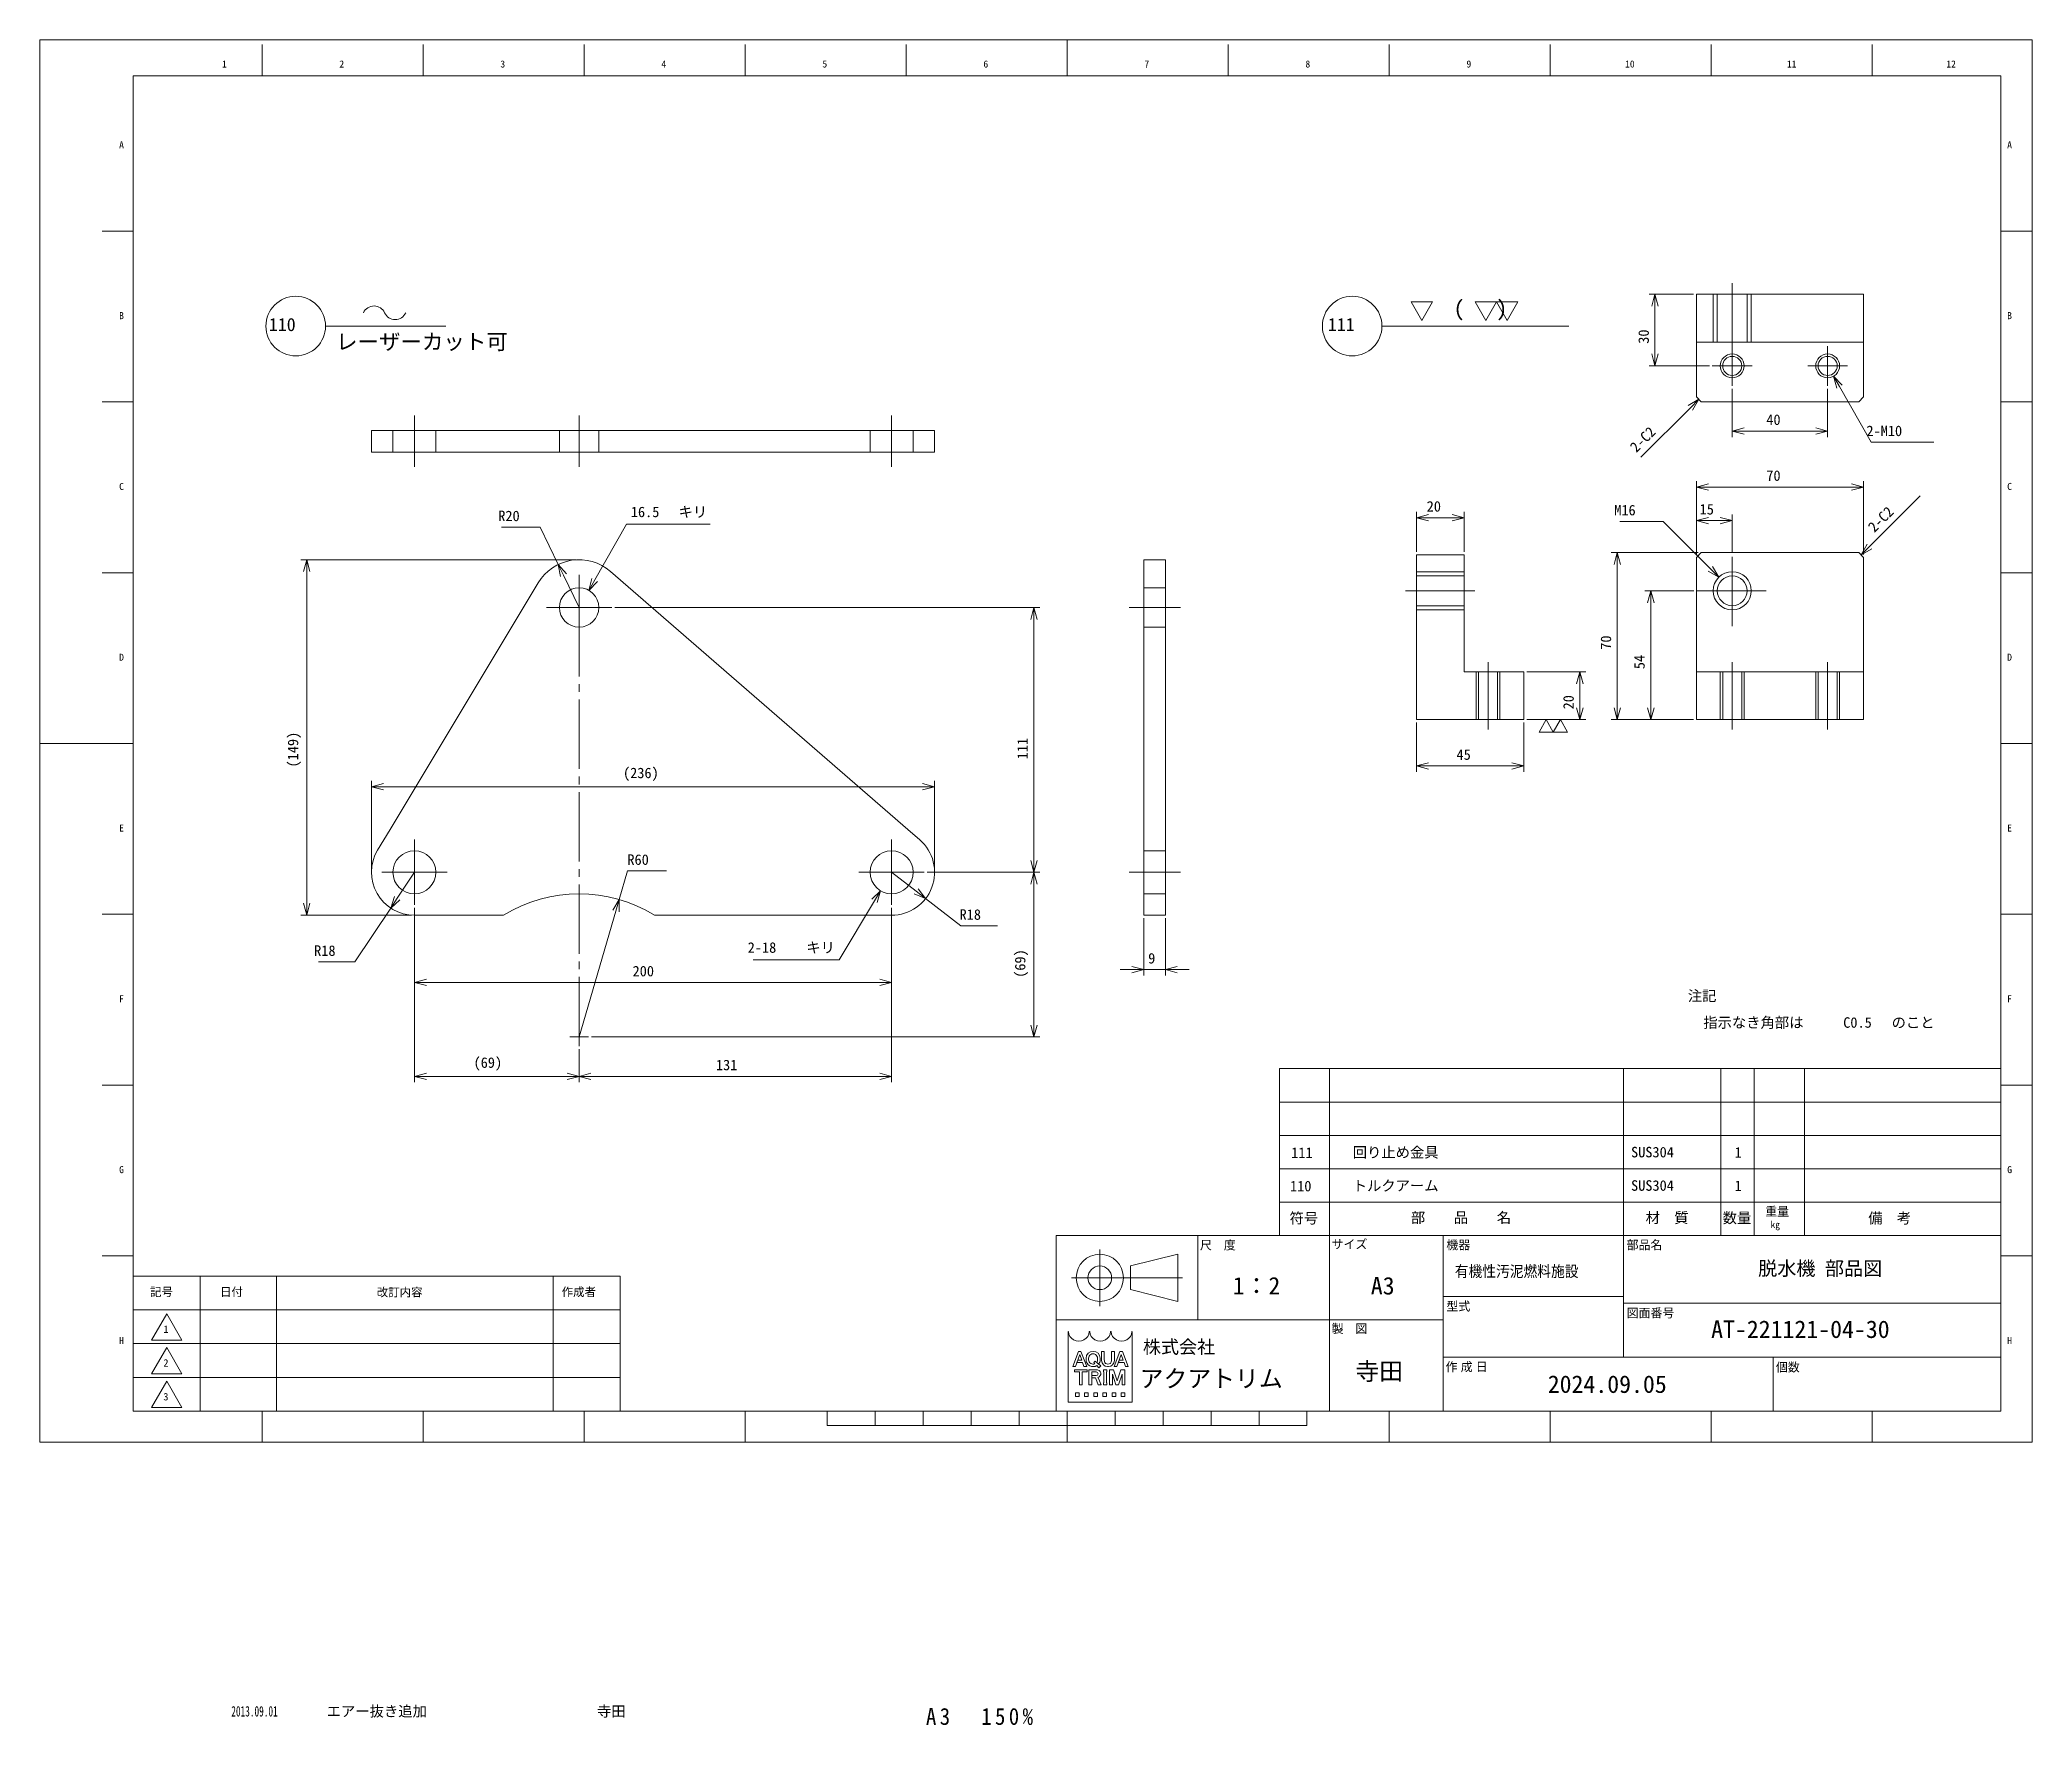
# Model space of a CAD drawing. Units: millimetres at full size. Extents: x -417 to 417, y -407 to 300.
import ezdxf
from ezdxf.enums import TextEntityAlignment as Align

# ---------------------------------------------------------------- set-up
doc = ezdxf.new("R2010")
doc.units = ezdxf.units.MM
doc.header["$LTSCALE"] = 3.22861
doc.linetypes.add('CHAIN2', pattern=[12, 9, -1, 1, -1])
for name, color, linetype, lineweight in [('0-0_90_FRAME', 2, 'Continuous', 9), ('0-1_91_BLANK', 6, 'Continuous', 9), ('0-2_08_DIM', 3, 'Continuous', 9), ('0-3_05_CENTER', 2, 'CHAIN2', 9), ('0-4_0', 134, 'Continuous', 9), ('0-5_04_HIDDEN', 7, 'Continuous', 9)]:
    doc.layers.add(name, color=color, linetype=linetype, lineweight=lineweight)
doc.layers.add('0-6_07_TEXT', color=3, linetype='Continuous')
doc.layers.add('0-8', color=7, linetype='Continuous')
doc.styles.add('ＭＳ ゴシック', font='')
doc.styles.add('ＭＳ Ｐゴシック', font='')
doc.styles.get('ＭＳ ゴシック').set_extended_font_data('MS Gothic')
doc.styles.get('ＭＳ Ｐゴシック').set_extended_font_data('MS PGothic')

# ---------------------------------------------------------------- blocks, each defined once
blk = doc.blocks.new('p1ba05')
at = {"layer": '0-2_08_DIM'}
for centre, start, end in [((-2.954, 0.285), 24.22764, 155.57578), ((0, 1.621), 204.22764, 335.57578)]:
    blk.add_arc(centre, 1.621, start, end, dxfattribs=at)
blk = doc.blocks.new('M16Tz_1_1')
at = {"layer": '0-3_05_CENTER'}
for p, q in [((0, -14.813), (0, 14.813)), ((14.813, 0), (-14.813, 0))]:
    blk.add_line(p, q, dxfattribs=at)
at = {"layer": '0-4_0'}
for radius in [8, 6.25]:
    blk.add_circle((0, 0), radius, dxfattribs=at)
blk = doc.blocks.new('M10Tz_1_1')
at = {"layer": '0-3_05_CENTER'}
for p, q in [((8.341, 0), (-8.341, 0)), ((0, -8.341), (0, 8.341))]:
    blk.add_line(p, q, dxfattribs=at)
at = {"layer": '0-4_0'}
for radius in [5, 4]:
    blk.add_circle((0, 0), radius, dxfattribs=at)
blk = doc.blocks.new('p1ba01')
at = {"layer": '0-2_08_DIM'}
for p, q in [((0, 0), (-1.5, 2.598)), ((-1.5, 2.598), (1.5, 2.598)), ((1.5, 2.598), (0, 0))]:
    blk.add_line(p, q, dxfattribs=at)
blk = doc.blocks.new('p1ba02')
at = {"layer": '0-2_08_DIM'}
for p, q in [((3, 0), (1.5, 2.598)), ((1.5, 2.598), (4.5, 2.598)), ((4.5, 2.598), (3, 0))]:
    blk.add_line(p, q, dxfattribs=at)
blk.add_lwpolyline([(-1.5, 2.598), (1.5, 2.598), (0, 0)], close=True, dxfattribs=at)
blk = doc.blocks.new('AM_BALLOON1')
at = {"layer": '0-2_08_DIM'}
blk.add_circle((0, 0), 5, dxfattribs=at)
blk = doc.blocks.new('_Open30')
at = {"layer": '0-2_08_DIM'}
blk.add_line((0, 0), (-1, 0), dxfattribs=at)
blk.add_lwpolyline([(-1, 0.2679), (0, 0), (-1, -0.2679)], dxfattribs=at)

msp = doc.modelspace()

# ---------------------------------------------------------------- linework, layer by layer
at = {"layer": '0-0_90_FRAME'}
for p, q in [((-324.363, 284.571), (-324.363, 297.639)), ((-256.881, 284.571), (-256.881, 297.639)), ((-189.399, 284.571), (-189.399, 297.639)), ((-121.917, 284.571), (-121.917, 297.639)), ((-54.434, 284.571), (-54.434, 297.639)), ((80.53, 284.571), (80.53, 297.639)), ((148.013, 284.571), (148.013, 297.639)), ((215.495, 284.571), (215.495, 297.639)), ((282.977, 284.571), (282.977, 297.639)), ((350.46, 284.571), (350.46, 297.639)), ((-378.332, 219.506), (-391.4, 219.506)), ((417.496, 219.506), (404.428, 219.506)), ((-378.332, 147.927), (-391.4, 147.927)), ((417.496, 147.927), (404.428, 147.927)), ((-378.332, 76.347), (-391.4, 76.347)), ((417.496, 76.347), (404.428, 76.347)), ((-378.332, -66.812), (-391.4, -66.812)), ((417.496, -66.812), (404.428, -66.812)), ((101.985, -131.492), (404.428, -131.492)), ((101.985, -131.492), (101.985, -201.492)), ((122.985, -131.492), (122.985, -201.492)), ((246.166, -131.492), (246.166, -201.492)), ((287.054, -131.492), (287.054, -201.492)), ((301.054, -131.492), (301.054, -201.492)), ((322.054, -131.492), (322.054, -201.492)), ((-378.332, -138.391), (-391.4, -138.391)), ((417.496, -138.391), (404.428, -138.391)), ((101.985, -145.492), (404.428, -145.492)), ((101.985, -159.492), (404.428, -159.492)), ((101.985, -173.492), (404.428, -173.492)), ((101.985, -187.492), (404.428, -187.492)), ((-378.332, -209.971), (-391.4, -209.971)), ((417.496, -209.971), (404.428, -209.971)), ((17.782, -249.994), (18.844, -249.994)), ((21.259, -256.367), (18.844, -249.994)), ((27.47, -253.812), (27.47, -249.994)), ((28.623, -249.994), (27.47, -249.994)), ((28.623, -253.58), (28.623, -249.994)), ((32.849, -253.812), (32.849, -249.994)), ((35.199, -249.994), (36.261, -249.994)), ((38.676, -256.367), (36.261, -249.994)), ((15.368, -256.398), (15.368, -256.367)), ((15.368, -256.398), (16.517, -256.398)), ((16.198, -257.679), (21.45, -257.679)), ((16.198, -257.679), (16.198, -258.575)), ((16.198, -258.575), (18.12, -258.575)), ((16.517, -256.398), (18.313, -251.354)), ((17.144, -254.71), (17.491, -253.736)), ((17.144, -254.71), (19.508, -254.71)), ((17.491, -253.736), (19.162, -253.736)), ((18.248, -264.083), (18.248, -258.704)), ((19.162, -253.736), (18.313, -251.354)), ((19.4, -264.083), (19.4, -258.704)), ((19.529, -258.575), (21.45, -258.575)), ((20.986, -252.812), (20.986, -253.58)), ((21.259, -256.398), (21.259, -256.367)), ((21.45, -257.679), (21.45, -258.575)), ((22.054, -252.887), (22.054, -253.502)), ((22.18, -257.679), (22.18, -264.083)), ((22.18, -257.679), (25.126, -257.679)), ((23.332, -258.575), (25.279, -258.575)), ((24.18, -254.7), (24.748, -254.098)), ((24.18, -254.7), (24.703, -255.209)), ((24.748, -254.098), (27.12, -256.052)), ((25.431, -254.631), (26.257, -255.311)), ((25.488, -255.973), (26.378, -256.84)), ((25.81, -252.887), (25.81, -253.502)), ((26.378, -256.84), (27.12, -256.052)), ((26.878, -252.812), (26.878, -253.58)), ((28.292, -257.679), (29.701, -257.679)), ((28.292, -257.679), (28.292, -258.575)), ((28.42, -263.058), (28.42, -258.704)), ((29.573, -263.058), (29.573, -258.704)), ((29.701, -257.679), (29.701, -258.575)), ((30.352, -256.398), (29.967, -256.398)), ((30.855, -257.679), (32.528, -257.679)), ((34.057, -262.33), (32.528, -257.679)), ((32.784, -256.398), (32.784, -256.367)), ((32.784, -256.398), (33.934, -256.398)), ((33.934, -256.398), (35.73, -251.354)), ((34.057, -262.33), (35.587, -257.679)), ((34.561, -254.71), (34.907, -253.736)), ((34.561, -254.71), (36.925, -254.71)), ((34.907, -253.736), (36.578, -253.736)), ((37.26, -257.679), (35.587, -257.679)), ((36.578, -253.736), (35.73, -251.354)), ((38.676, -256.398), (38.676, -256.367)), ((18.248, -264.083), (19.4, -264.083)), ((23.371, -261.048), (23.371, -260.152)), ((23.371, -260.152), (25.279, -260.152)), ((23.371, -261.048), (24.629, -261.048)), ((25.104, -261.369), (26.079, -264.083)), ((26.079, -264.083), (27.321, -264.083)), ((26.218, -261.329), (27.321, -264.032)), ((27.321, -264.032), (27.321, -264.083)), ((28.292, -264.083), (28.292, -263.186)), ((33.481, -264.083), (32.007, -259.6)), ((33.481, -264.083), (34.634, -264.083)), ((34.634, -264.083), (36.108, -259.6)), ((-324.363, -288.045), (-324.363, -275.035)), ((-256.881, -288.045), (-256.881, -275.035)), ((-189.399, -288.045), (-189.399, -275.035)), ((-121.917, -288.045), (-121.917, -275.035)), ((16.519, -267.437), (16.519, -268.974)), ((20.362, -267.437), (20.362, -268.974)), ((24.204, -267.437), (24.204, -268.974)), ((28.046, -267.437), (28.046, -268.974)), ((31.889, -267.437), (31.889, -268.974)), ((37.268, -267.437), (37.268, -268.974)), ((148.013, -288.045), (148.013, -275.035)), ((215.495, -288.045), (215.495, -275.035)), ((282.977, -288.045), (282.977, -275.035)), ((350.46, -288.045), (350.46, -275.035))]:
    msp.add_line(p, q, dxfattribs=at)
at = {"layer": '0-0_90_FRAME', "color": 6}
for p, q in [((13.048, 299.655), (13.048, 284.571)), ((-417.496, 4.768), (-378.332, 4.768)), ((417.496, 4.768), (404.428, 4.768)), ((-87.477, -281.067), (-87.477, -275.035)), ((-67.372, -281.067), (-67.372, -275.035)), ((-47.267, -281.067), (-47.267, -275.035)), ((-27.162, -281.067), (-27.162, -275.035)), ((-7.057, -281.067), (-7.057, -275.035)), ((13.048, -288.045), (13.048, -275.035)), ((33.153, -281.067), (33.153, -275.035)), ((53.258, -281.067), (53.258, -275.035)), ((73.363, -281.067), (73.363, -275.035)), ((93.468, -281.067), (93.468, -275.035)), ((113.573, -281.067), (113.573, -275.035)), ((-87.477, -281.067), (113.573, -281.067))]:
    msp.add_line(p, q, dxfattribs=at)
at = {"layer": '0-0_90_FRAME', "color": 134}
for p, q in [((26.743, -231.051), (26.743, -207.291)), ((67.828, -236.849), (67.828, -201.492)), ((122.985, -275.035), (122.985, -201.492)), ((170.642, -275.035), (170.642, -201.492)), ((246.166, -201.492), (246.166, -252.406)), ((-350.332, -275.035), (-350.332, -218.464)), ((-318.332, -275.035), (-318.332, -218.464)), ((-202.332, -275.035), (-202.332, -218.464)), ((14.863, -219.171), (61.393, -219.171)), ((-378.332, -232.606), (-174.332, -232.606)), ((170.642, -226.949), (246.166, -226.949)), ((246.166, -229.778), (404.428, -229.778)), ((170.642, -236.849), (8.428, -236.849)), ((-378.332, -246.749), (-174.332, -246.749)), ((170.642, -252.406), (404.428, -252.406)), ((308.914, -252.406), (308.914, -275.035)), ((-378.332, -260.892), (-174.332, -260.892))]:
    msp.add_line(p, q, dxfattribs=at)
at = {"layer": '0-0_90_FRAME', "color": 6}
msp.add_lwpolyline([(-378.332, -275.035), (404.428, -275.035), (404.428, 284.571), (-378.332, 284.571)], close=True, dxfattribs=at)
at = {"layer": '0-0_90_FRAME', "color": 134}
for points in [[(8.428, -275.035), (404.428, -275.035), (404.428, -201.492), (8.428, -201.492)], [(39.613, -214.221), (59.413, -209.271), (59.413, -229.071), (39.613, -224.121)], [(-378.332, -275.035), (-174.332, -275.035), (-174.332, -218.464), (-378.332, -218.464)], [(-370.696, -245.247), (-364.332, -234.224), (-357.968, -245.247)], [(-370.696, -259.39), (-364.332, -248.367), (-357.968, -259.39)], [(-370.696, -273.533), (-364.332, -262.51), (-357.968, -273.533)]]:
    msp.add_lwpolyline(points, close=True, dxfattribs=at)
at = {"layer": '0-0_90_FRAME'}
for points in [[(40.342, -241.693), (40.342, -271.279), (13.445, -271.279), (13.445, -241.693)], [(15.368, -256.398), (15.368, -256.367), (17.782, -249.994)], [(31.696, -253.58), (31.696, -249.994), (32.849, -249.994)], [(32.784, -256.398), (32.784, -256.367), (35.199, -249.994)], [(21.259, -256.398), (20.11, -256.398), (19.508, -254.71)], [(22.18, -264.083), (23.332, -264.083), (23.332, -258.575)], [(30.855, -257.679), (30.855, -264.083), (32.008, -264.083), (32.007, -259.6)], [(36.108, -259.6), (36.108, -264.083), (37.26, -264.083), (37.26, -257.679)], [(38.676, -256.398), (37.526, -256.398), (36.925, -254.71)], [(28.292, -264.083), (29.701, -264.083), (29.701, -263.186)], [(16.519, -267.437), (18.056, -267.437), (18.056, -268.974), (16.519, -268.974)], [(20.362, -267.437), (21.899, -267.437), (21.899, -268.974), (20.362, -268.974)], [(24.204, -267.437), (25.741, -267.437), (25.741, -268.974), (24.204, -268.974)], [(28.046, -267.437), (29.583, -267.437), (29.583, -268.974), (28.046, -268.974)], [(31.889, -267.437), (33.426, -267.437), (33.426, -268.974), (31.889, -268.974)], [(37.268, -267.437), (35.731, -267.437), (35.731, -268.974), (37.268, -268.974)]]:
    msp.add_lwpolyline(points, dxfattribs=at)
at = {"layer": '0-0_90_FRAME', "color": 134}
for radius in [9.9, 4.95]:
    msp.add_circle((26.743, -219.171), radius, dxfattribs=at)
at = {"layer": '0-0_90_FRAME'}
for centre, radius, start, end in [((13.445, -241.821), 0.128, 0, 90), ((22.411, -241.821), 0.128, 0, 180), ((22.411, -241.821), 0.128, 0, 90), ((31.376, -241.821), 0.128, 0, 180), ((40.342, -241.821), 0.128, 90, 180), ((18.12, -258.704), 0.128, 0, 90), ((19.529, -258.704), 0.128, 90, 180), ((25.252, -259.364), 0.788, 271.99706, 88.00294), ((30.177, -253.696), 2.71, 182.45003, 265.55526), ((28.292, -258.704), 0.128, 0, 90), ((30.909, -253.61), 2.287, 179.25279, 218.96457), ((30.159, -253.181), 2.132, 241.15773, 298.84227), ((29.701, -258.704), 0.128, 90, 180), ((30.142, -253.696), 2.71, 274.44474, 357.54997), ((29.41, -253.61), 2.287, 321.03543, 0.74721), ((24.629, -261.56), 0.512, 21.9283, 90), ((25.443, -261.647), 0.837, 22.27295, 58.55311), ((28.292, -263.058), 0.128, 270, 0), ((29.701, -263.058), 0.128, 180, 270)]:
    msp.add_arc(centre, radius, start, end, dxfattribs=at)
for centre, major_axis, ratio, start_param, end_param in [((17.928, -241.821), (-4.355, 0), 0.882353, 6.2831853, 9.424778), ((26.894, -241.821), (-4.355, 0), 0.882353, 6.2831853, 9.424778), ((35.859, -241.821), (-4.355, 0), 0.882353, 6.2831853, 9.424778), ((23.932, -252.812), (-2.946, 0), 0.956522, 3.1415927, 6.2831853), ((23.932, -253.58), (-2.946, 0), 0.956522, 6.2831853, 8.4104559), ((23.932, -252.887), (1.878, 0), 0.994718, 6.2831853, 9.424778), ((23.932, -253.505), (1.878, 0), 0.995036, 3.1415927, 5.1354926), ((25.126, -259.364), (-2.067, 0), 0.81482, 1.9440695, 4.712389), ((23.932, -253.505), (1.878, 0), 0.995036, 5.6366671, 6.2831853), ((23.932, -253.58), (-2.946, 0), 0.956522, 2.4802046, 3.1415927)]:
    msp.add_ellipse(centre, major_axis=major_axis, ratio=ratio, start_param=start_param, end_param=end_param, dxfattribs=at)
at = {"layer": '0-1_91_BLANK'}
msp.add_lwpolyline([(-417.496, -288.045), (417.496, -288.045), (417.496, 299.655), (-417.496, 299.655)], close=True, dxfattribs=at)
at = {"layer": '0-2_08_DIM'}
for p, q in [((275.542, 193.002), (256.915, 193.002)), ((259.415, 168.002), (259.415, 188.002)), ((-297.744, 179.677), (-247.395, 179.677)), ((145.023, 179.677), (223.324, 179.677)), ((282.201, 163.002), (256.915, 163.002)), ((291.792, 153.411), (291.792, 133.187)), ((331.792, 153.411), (331.792, 133.187)), ((274.256, 145.467), (253.533, 124.743)), ((296.792, 135.687), (326.792, 135.687)), ((276.792, 84.014), (276.792, 114.744)), ((281.792, 112.244), (341.792, 112.244)), ((346.792, 84.014), (346.792, 114.744)), ((349.327, 87.3), (370.62, 108.592)), ((159.458, 85.014), (159.458, 101.878)), ((179.458, 85.014), (179.458, 101.878)), ((276.792, 84.014), (276.792, 100.667)), ((291.792, 84.827), (291.792, 100.667)), ((164.458, 99.378), (174.458, 99.378)), ((281.792, 98.167), (286.792, 98.167)), ((277.542, 84.764), (241.119, 84.764)), ((-192.755, 81.772), (-308.141, 81.772)), ((-305.641, 76.772), (-305.641, -62.228)), ((-191.505, 61.772), (-198.041, 75.274)), ((243.619, 79.764), (243.619, 19.764)), ((275.729, 68.764), (255.177, 68.764)), ((-176.571, 61.772), (1.617, 61.772)), ((257.677, 63.764), (257.677, 19.764)), ((-0.883, 56.772), (-0.883, -44.228)), ((205.708, 34.764), (230.434, 34.764)), ((227.934, 19.764), (227.934, 29.764)), ((159.458, 13.575), (159.458, -7.159)), ((204.458, 13.514), (204.458, -7.159)), ((205.708, 14.764), (230.434, 14.764)), ((275.542, 14.764), (241.119, 14.764)), ((275.542, 14.764), (255.177, 14.764)), ((164.458, -4.659), (199.458, -4.659)), ((-278.505, -47.978), (-278.505, -10.839)), ((-47.505, -13.339), (-273.505, -13.339)), ((-42.505, -47.978), (-42.505, -10.839)), ((-260.505, -49.228), (-267.69, -60.062)), ((-60.505, -49.228), (-50.218, -57.176)), ((-45.57, -49.228), (1.617, -49.228)), ((-45.57, -49.228), (1.617, -49.228)), ((-0.883, -113.228), (-0.883, -54.228)), ((-260.505, -64.163), (-260.505, -97.894)), ((-260.505, -64.163), (-260.505, -137.24)), ((-191.505, -118.228), (-176.05, -65.444)), ((-60.505, -64.163), (-60.505, -97.894)), ((-60.505, -64.163), (-60.505, -137.24)), ((-261.755, -67.228), (-308.141, -67.228)), ((45.23, -68.478), (45.23, -92.52)), ((54.23, -68.478), (54.23, -92.52)), ((40.23, -90.02), (35.23, -90.02)), ((45.23, -90.02), (54.23, -90.02)), ((59.23, -90.02), (64.23, -90.02)), ((-65.505, -95.394), (-255.505, -95.394)), ((-191.505, -123.386), (-191.505, -137.24)), ((-191.505, -123.386), (-191.505, -137.24)), ((-186.347, -118.228), (1.617, -118.228)), ((-255.505, -134.74), (-196.505, -134.74)), ((-186.505, -134.74), (-65.505, -134.74))]:
    msp.add_line(p, q, dxfattribs=at)
for points in [[(376.255, 131.022), (350.005, 131.022), (336.741, 154.313)], [(-200.219, 79.774), (-207.77, 95.374), (-224.02, 95.374)], [(-136.583, 96.708), (-171.633, 96.708), (-184.954, 73.289)], [(244.636, 97.799), (262.886, 97.799), (282.62, 77.977)], [(-174.645, -60.646), (-171.14, -48.676), (-154.89, -48.676)], [(-270.454, -64.229), (-285.43, -86.811), (-300.68, -86.811)], [(-118.545, -85.857), (-82.495, -85.857), (-67.711, -61.231)], [(-46.261, -60.233), (-31.437, -71.688), (-16.187, -71.688)]]:
    msp.add_lwpolyline(points, dxfattribs=at)
at = {"layer": '0-3_05_CENTER'}
for p, q in [((291.792, 197.619), (291.792, 168.426)), ((-260.505, 120.691), (-260.505, 142.253)), ((-191.505, 120.691), (-191.505, 142.253)), ((-60.505, 120.691), (-60.505, 142.253)), ((-191.505, 75.457), (-191.505, 48.087)), ((154.858, 68.764), (184.051, 68.764)), ((-205.19, 61.772), (-177.821, 61.772)), ((39.018, 61.772), (60.58, 61.772)), ((-191.505, -122.136), (-191.505, 48.087)), ((189.458, 10.678), (189.458, 38.85)), ((291.792, 10.678), (291.792, 38.85)), ((331.792, 10.678), (331.792, 38.85)), ((-260.505, -35.543), (-260.505, -62.913)), ((-60.505, -35.543), (-60.505, -62.913)), ((-274.19, -49.228), (-246.821, -49.228)), ((-74.19, -49.228), (-46.82, -49.228)), ((39.018, -49.228), (60.58, -49.228)), ((-195.413, -118.228), (-187.597, -118.228))]:
    msp.add_line(p, q, dxfattribs=at)
at = {"layer": '0-4_0'}
for p, q in [((346.792, 173.002), (276.792, 173.002)), ((-53.785, -31.228), (-178.399, 76.879)), ((-208.651, 72.07), (-270.691, -31.228)), ((276.792, 34.764), (346.792, 34.764)), ((-270.691, -31.228), (-275.936, -39.96)), ((-223.112, -67.228), (-260.505, -67.228)), ((-60.505, -67.228), (-159.898, -67.228))]:
    msp.add_line(p, q, dxfattribs=at)
for points in [[(276.792, 193.002), (346.792, 193.002), (346.792, 150.002), (344.792, 148.002), (278.792, 148.002), (276.792, 150.002)], [(-42.505, 126.904), (-278.505, 126.904), (-278.505, 135.904), (-42.505, 135.904)], [(346.792, 14.764), (276.792, 14.764), (276.792, 82.764), (278.792, 84.764), (344.792, 84.764), (346.792, 82.764)], [(54.23, -67.228), (45.23, -67.228), (45.23, 81.772), (54.23, 81.772)]]:
    msp.add_lwpolyline(points, close=True, dxfattribs=at)
for points in [[(204.458, 14.764), (159.458, 14.764), (159.458, 83.764), (179.458, 83.764), (179.458, 34.764)], [(179.458, 34.764), (204.458, 34.764), (204.458, 14.764)]]:
    msp.add_lwpolyline(points, dxfattribs=at)
for centre, radius in [((-191.505, 61.772), 8.25), ((-260.505, -49.228), 9), ((-60.505, -49.228), 9)]:
    msp.add_circle(centre, radius, dxfattribs=at)
for centre, radius, start, end in [((-191.505, 61.772), 20, 49.05706, 149.01082), ((-260.505, -49.228), 18, 149.01082, 270), ((-60.505, -49.228), 18, 270, 49.05706), ((-191.505, -118.228), 60, 58.21167, 121.78833)]:
    msp.add_arc(centre, radius, start, end, dxfattribs=at)
at = {"layer": '0-5_04_HIDDEN'}
for p, q in [((283.792, 193.002), (283.792, 173.002)), ((285.542, 173.002), (285.542, 193.002)), ((298.042, 193.002), (298.042, 173.002)), ((299.792, 173.002), (299.792, 193.002)), ((-269.505, 126.904), (-269.505, 135.904)), ((-251.505, 126.904), (-251.505, 135.904)), ((-199.755, 126.904), (-199.755, 135.904)), ((-183.255, 126.904), (-183.255, 135.904)), ((-69.505, 126.904), (-69.505, 135.904)), ((-51.505, 126.904), (-51.505, 135.904)), ((179.458, 76.764), (159.458, 76.764)), ((45.23, 70.022), (54.23, 70.022)), ((159.458, 75.014), (179.458, 75.014)), ((179.458, 62.514), (159.458, 62.514)), ((159.458, 60.764), (179.458, 60.764)), ((45.23, 53.522), (54.23, 53.522)), ((184.458, 14.764), (184.458, 34.764)), ((185.458, 14.764), (185.458, 34.764)), ((193.458, 14.764), (193.458, 34.764)), ((194.458, 14.764), (194.458, 34.764)), ((286.792, 14.764), (286.792, 34.764)), ((287.792, 14.764), (287.792, 34.764)), ((295.792, 14.764), (295.792, 34.764)), ((296.792, 14.764), (296.792, 34.764)), ((326.792, 14.764), (326.792, 34.764)), ((327.792, 14.764), (327.792, 34.764)), ((335.792, 14.764), (335.792, 34.764)), ((336.792, 14.764), (336.792, 34.764)), ((-48.71, -35.631), (-53.785, -31.228)), ((45.23, -40.228), (54.23, -40.228)), ((45.23, -58.228), (54.23, -58.228))]:
    msp.add_line(p, q, dxfattribs=at)

# ---------------------------------------------------------------- block references
at = {"layer": '0-2_08_DIM'}
for name, p, xscale, yscale in [('AM_BALLOON1', (-310.258, 179.687), 2.5, 2.5), ('AM_BALLOON1', (132.508, 179.687), 2.5, 2.5), ('p1ba05', (-268.568, 182.412), 3, 3), ('p1ba01', (161.729, 182.061), 3, 3), ('p1ba02', (188.492, 182.061), 3, 3), ('_Open30', (331.792, 135.687), 5, 5), ('_Open30', (346.792, 112.244), 5, 5), ('_Open30', (179.458, 99.378), 5, 5), ('_Open30', (291.792, 98.167), 5, 5), ('_Open30', (204.458, -4.659), 5, 5), ('_Open30', (-42.505, -13.339), 5, 5), ('_Open30', (45.23, -90.02), 5, 5), ('_Open30', (-60.505, -95.394), 5, 5), ('_Open30', (-191.505, -134.74), 5, 5), ('_Open30', (-60.505, -134.74), 5, 5)]:
    msp.add_blockref(name, p, dxfattribs=dict(at, xscale=xscale, yscale=yscale))
for name, p, xscale, yscale, rotation in [('_Open30', (259.415, 193.002), 5, 5, 90), ('_Open30', (259.415, 163.002), 5, 5, 270), ('_Open30', (334.266, 158.657), 5, 5, 119.66253), ('_Open30', (277.792, 149.002), 5, 5, 45), ('_Open30', (291.792, 135.687), 5, 5, 180), ('_Open30', (276.792, 112.244), 5, 5, 180), ('_Open30', (159.458, 99.378), 5, 5, 180), ('_Open30', (276.792, 98.167), 5, 5, 180), ('_Open30', (243.619, 84.764), 5, 5, 90), ('_Open30', (345.792, 83.764), 5, 5, 225), ('_Open30', (-305.641, 81.772), 5, 5, 90), ('_Open30', (-200.219, 79.774), 5, 5, 115.82946), ('_Open30', (286.148, 74.434), 5, 5, 314.87206), ('_Open30', (-187.426, 68.943), 5, 5, 240.36824), ('_Open30', (257.677, 68.764), 5, 5, 90), ('_Open30', (-0.883, 61.772), 5, 5, 90), ('_Open30', (227.934, 34.764), 5, 5, 90), ('_Open30', (227.934, 14.764), 5, 5, 270), ('_Open30', (243.619, 14.764), 5, 5, 270), ('_Open30', (257.677, 14.764), 5, 5, 270), ('p1ba02', (219.818, 14.764), 2, 2, 180), ('_Open30', (159.458, -4.659), 5, 5, 180), ('_Open30', (-278.505, -13.339), 5, 5, 180), ('_Open30', (-0.883, -49.228), 5, 5, 270), ('_Open30', (-0.883, -49.228), 5, 5, 90), ('_Open30', (-65.138, -56.944), 5, 5, 59.02199), ('_Open30', (-46.261, -60.233), 5, 5, 322.30835), ('_Open30', (-305.641, -67.228), 5, 5, 270), ('_Open30', (-270.454, -64.229), 5, 5, 236.44814), ('_Open30', (-174.645, -60.646), 5, 5, 73.67972), ('_Open30', (54.23, -90.02), 5, 5, 180), ('_Open30', (-260.505, -95.394), 5, 5, 180), ('_Open30', (-0.883, -118.228), 5, 5, 270), ('_Open30', (-260.505, -134.74), 5, 5, 180), ('_Open30', (-191.505, -134.74), 5, 5, 180)]:
    msp.add_blockref(name, p, dxfattribs=dict(at, xscale=xscale, yscale=yscale, rotation=rotation))
at = {"layer": '0-4_0', "rotation": 180}
for p in [(291.792, 163.002), (331.792, 163.002)]:
    msp.add_blockref('M10Tz_1_1', p, dxfattribs=at)
at = {"layer": '0-4_0', "xscale": -1}
msp.add_blockref('M16Tz_1_1', (291.792, 68.764), dxfattribs=at)

# ---------------------------------------------------------------- texts
at = {"layer": '0-0_90_FRAME', "color": 134}
for s, height, style, p in [('1', 2.957, 'ＭＳ ゴシック', (-341.165, 287.174)), ('2', 2.957, 'ＭＳ ゴシック', (-291.967, 287.174)), ('3', 2.957, 'ＭＳ ゴシック', (-224.484, 287.174)), ('4', 2.957, 'ＭＳ ゴシック', (-157.002, 287.174)), ('5', 2.957, 'ＭＳ ゴシック', (-89.52, 287.174)), ('6', 2.957, 'ＭＳ ゴシック', (-22.037, 287.174)), ('7', 2.957, 'ＭＳ ゴシック', (45.445, 287.174)), ('8', 2.957, 'ＭＳ ゴシック', (112.927, 287.174)), ('9', 2.957, 'ＭＳ ゴシック', (180.41, 287.174)), ('10', 2.957, 'ＭＳ ゴシック', (246.884, 287.174)), ('11', 2.957, 'ＭＳ ゴシック', (314.702, 287.174)), ('12', 2.957, 'ＭＳ ゴシック', (381.512, 287.174)), ('A', 2.957, 'ＭＳ ゴシック', (-384.269, 253.28)), ('A', 2.957, 'ＭＳ ゴシック', (407.026, 253.28)), ('B', 2.957, 'ＭＳ ゴシック', (-384.269, 181.7)), ('B', 2.957, 'ＭＳ ゴシック', (407.026, 181.7)), ('C', 2.957, 'ＭＳ ゴシック', (-384.269, 110.121)), ('C', 2.957, 'ＭＳ ゴシック', (407.026, 110.121)), ('D', 2.957, 'ＭＳ ゴシック', (-384.269, 38.541)), ('D', 2.957, 'ＭＳ ゴシック', (407.026, 38.541)), ('E', 2.957, 'ＭＳ ゴシック', (-384.269, -33.038)), ('E', 2.957, 'ＭＳ ゴシック', (407.026, -33.038)), ('F', 2.957, 'ＭＳ ゴシック', (-384.269, -104.618)), ('F', 2.957, 'ＭＳ ゴシック', (407.026, -104.618)), ('G', 2.957, 'ＭＳ ゴシック', (-384.269, -176.197)), ('G', 2.957, 'ＭＳ ゴシック', (407.026, -176.197)), ('尺\u3000度', 3.666, 'ＭＳ Ｐゴシック', (68.725, -208.421)), ('サイズ', 3.666, 'ＭＳ Ｐゴシック', (123.882, -208.048)), ('機器', 3.666, 'ＭＳ Ｐゴシック', (172.001, -208.338)), ('部品名', 3.666, 'ＭＳ Ｐゴシック', (247.525, -208.338)), ('脱水機 部品図', 5.865, 'ＭＳ ゴシック', (302.68, -219.914)), ('記号', 3.519, 'ＭＳ Ｐゴシック', (-371.314, -227.935)), ('日付', 3.519, 'ＭＳ Ｐゴシック', (-342.001, -227.935)), ('改訂内容', 3.519, 'ＭＳ Ｐゴシック', (-276.295, -228.017)), ('作成者', 3.519, 'ＭＳ Ｐゴシック', (-198.805, -227.935)), ('1：2', 7.331, 'ＭＳ ゴシック', (82.412, -228.363)), ('A3', 7.331, 'ＭＳ ゴシック', (140.316, -228.363)), ('型式', 3.666, 'ＭＳ Ｐゴシック', (172.001, -234.045)), ('図面番号', 3.666, 'ＭＳ Ｐゴシック', (247.525, -236.874)), ('1', 3.111, 'ＭＳ ゴシック', (-365.71, -243.192)), ('製\u3000図', 3.666, 'ＭＳ Ｐゴシック', (123.882, -243.405)), ('AT-221121-04-30', 7.331, 'ＭＳ ゴシック', (282.956, -246.586)), ('H', 2.957, 'ＭＳ ゴシック', (-384.269, -247.777)), ('H', 2.957, 'ＭＳ ゴシック', (407.026, -247.777)), ('2', 3.111, 'ＭＳ ゴシック', (-365.71, -257.335)), ('寺田', 7.331, 'ＭＳ ゴシック', (133.819, -264.224)), ('作 成 日', 3.666, 'ＭＳ Ｐゴシック', (171.656, -259.442)), ('個数', 3.666, 'ＭＳ Ｐゴシック', (310.101, -259.581)), ('2024.09.05', 7.331, 'ＭＳ ゴシック', (214.478, -269.603)), ('3', 3.111, 'ＭＳ ゴシック', (-365.71, -271.478))]:
    msp.add_text(s, height=height, dxfattribs=dict(at, style=style)).set_placement(p, align=Align.BOTTOM_LEFT)
at = {"layer": '0-0_90_FRAME', "color": 3, "style": 'ＭＳ ゴシック'}
for s, height, p in [('111', 4.399, (106.97, -170.247)), ('回り止め金具', 4.399, (132.739, -170.093)), ('SUS304', 4.399, (249.389, -170.013)), ('1', 4.399, (292.783, -170.147)), ('110', 4.399, (106.47, -184.247)), ('トルクアーム', 4.399, (132.739, -184.093)), ('SUS304', 4.399, (249.389, -184.013)), ('1', 4.399, (292.783, -184.147)), ('符号', 4.399, (106.261, -197.679)), ('部\u3000\u3000品\u3000\u3000名', 4.399, (157.126, -197.461)), ('材\u3000質', 4.399, (255.503, -197.533)), ('数量', 4.399, (287.79, -197.579)), ('重量', 3.666, (305.628, -194.306)), ('備  考', 4.399, (348.815, -197.679)), ('kg', 2.933, (307.838, -199.199)), ('エアー抜き追加', 4.399, (-297.275, -404.345)), ('寺田', 4.399, (-184.002, -404.345))]:
    msp.add_text(s, height=height, dxfattribs=at).set_placement(p, align=Align.BOTTOM_LEFT)
at = {"layer": '0-0_90_FRAME', "color": 134, "style": 'ＭＳ ゴシック', "width": 0.9}
msp.add_text('有機性汚泥燃料施設', height=4.692, dxfattribs=at).set_placement((175.524, -220.201), align=Align.BOTTOM_LEFT)
at = {"layer": '0-0_90_FRAME', "style": 'ＭＳ ゴシック'}
for s, height, p in [('株式会社', 5.543, (44.811, -252.567)), ('アクアトリム', 7.331, (43.418, -267.253))]:
    msp.add_text(s, height=height, dxfattribs=at).set_placement(p, align=Align.BOTTOM_LEFT)
at = {"layer": '0-0_90_FRAME', "color": 3, "style": 'ＭＳ ゴシック', "width": 0.65}
msp.add_text('2013.09.01', height=4.399, dxfattribs=at).set_placement((-337.258, -404.345), align=Align.BOTTOM_LEFT)
at = {"layer": '0-2_08_DIM'}
for s, height, style, p in [('レーザーカット可', 6.598, 'ＭＳ ゴシック', (-293.371, 167.901)), ('40', 4.399, 'ＭＳ ゴシック', (306.077, 136.937)), ('2-M10', 4.399, 'ＭＳ ゴシック', (348.041, 132.272)), ('70', 4.399, 'ＭＳ ゴシック', (306.077, 113.494)), ('R20', 4.399, 'ＭＳ ゴシック', (-225.377, 96.624)), ('16.5', 4.399, 'ＭＳ ゴシック', (-169.809, 98.3)), ('キリ', 4.399, 'ＭＳ Ｐゴシック', (-149.809, 98.3)), ('20', 4.399, 'ＭＳ ゴシック', (163.744, 100.628)), ('M16', 4.399, 'ＭＳ ゴシック', (242.351, 99.049)), ('15', 4.399, 'ＭＳ ゴシック', (278.149, 99.417)), ('45', 4.399, 'ＭＳ ゴシック', (176.244, -3.409)), ('(236)', 4.399, 'ＭＳ ゴシック', (-173.077, -11.089)), ('R60', 4.399, 'ＭＳ ゴシック', (-171.247, -47.426)), ('R18', 4.399, 'ＭＳ ゴシック', (-32.044, -70.438)), ('R18', 4.399, 'ＭＳ ゴシック', (-302.537, -85.561)), ('2-18', 4.399, 'ＭＳ ゴシック', (-120.828, -84.265)), ('キリ', 4.399, 'ＭＳ Ｐゴシック', (-96.257, -84.265)), ('9', 4.399, 'ＭＳ ゴシック', (47.016, -88.77)), ('200', 4.399, 'ＭＳ ゴシック', (-169.077, -94.144)), ('(69)', 4.399, 'ＭＳ ゴシック', (-235.72, -132.49)), ('131', 4.399, 'ＭＳ ゴシック', (-134.148, -133.49))]:
    msp.add_text(s, height=height, dxfattribs=dict(at, style=style)).set_placement(p, align=Align.BOTTOM_LEFT)
at = {"layer": '0-2_08_DIM', "style": 'ＭＳ ゴシック'}
for s, rotation, p in [('30', 90, (258.165, 172.288)), ('2-C2', 45, (252.523, 125.501)), ('2-C2', 45, (352.286, 92.026)), ('70', 90, (242.369, 44.05)), ('54', 90, (256.427, 35.907)), ('20', 90, (226.684, 19.05)), ('(149)', 90, (-307.891, -5.299)), ('111', 90, (-2.133, -1.871)), ('(69)', 90, (-3.133, -93.442))]:
    msp.add_text(s, height=4.399, rotation=rotation, dxfattribs=at).set_placement(p, align=Align.BOTTOM_LEFT)
at = {"layer": '0-4_0', "style": 'ＭＳ ゴシック'}
for s, p in [('110', (-321.508, 175.937)), ('111', (122.33, 175.937))]:
    msp.add_text(s, height=5.499, dxfattribs=at).set_placement(p, align=Align.BOTTOM_LEFT)
at = {"layer": '0-6_07_TEXT'}
for s, height, style, p in [('(   )', 6.598, 'ＭＳ ゴシック', (175.035, 181.836)), ('注記', 4.399, 'ＭＳ Ｐゴシック', (273.182, -104.534)), ('\u3000指示なき角部は', 4.399, 'ＭＳ Ｐゴシック', (273.662, -115.692)), ('C0.5', 4.399, 'ＭＳ ゴシック', (338.312, -115.692)), ('のこと', 4.399, 'ＭＳ Ｐゴシック', (358.597, -115.692))]:
    msp.add_text(s, height=height, dxfattribs=dict(at, style=style)).set_placement(p, align=Align.BOTTOM_LEFT)
at = {"layer": '0-8', "insert": (-46.123, -406.651), "char_height": 7.101, "attachment_point": 7, "style": 'ＭＳ ゴシック'}
msp.add_mtext('\\T1.33;\\W0.9;A3\u3000150%', dxfattribs=at)

doc.saveas('drawing.dxf')
